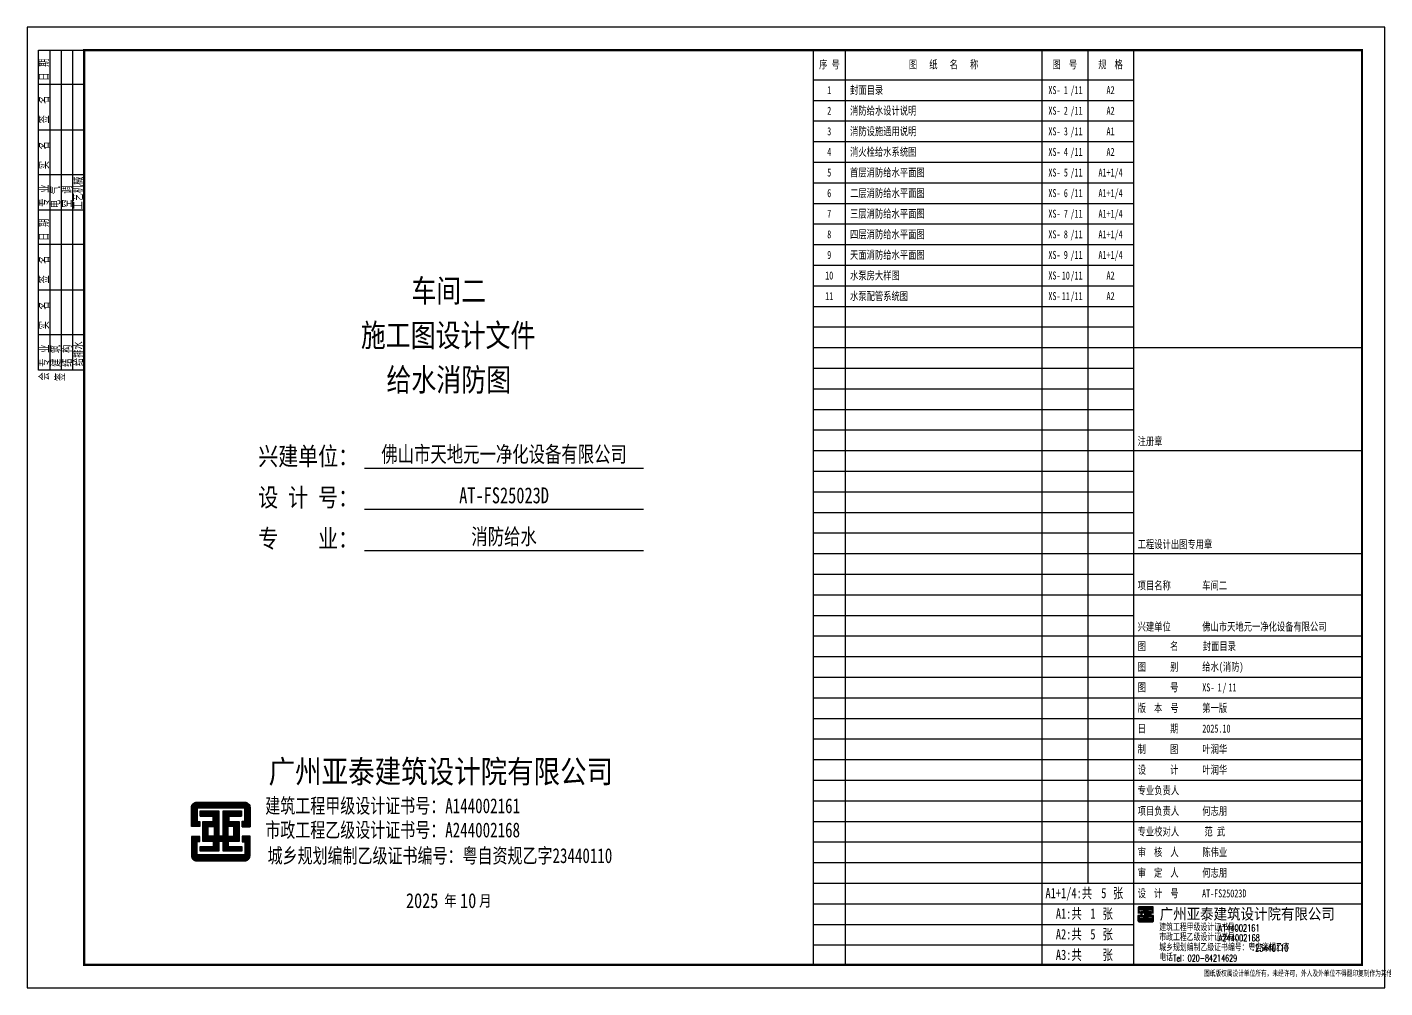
# Model space of a CAD drawing. Extents: x -620248 to 571765, y -684907 to -323071.
# Drawn here: x -617778 to -558378, y -522070 to -480070 of the extents above; entities that cross this region are included whole.
import ezdxf
from ezdxf.enums import TextEntityAlignment as Align

# ---------------------------------------------------------------- set-up
doc = ezdxf.new("R2010")
doc.units = 0
doc.header["$LTSCALE"] = 1000
doc.header["$MEASUREMENT"] = 0
for name, color, linetype in [('4', 4, 'Continuous'), ('9', 9, 'Continuous'), ('PUB_TITLE', 4, 'Continuous'), ('TWT_TEXT', 7, 'Continuous'), ('框', 130, 'Continuous')]:
    doc.layers.add(name, color=color, linetype=linetype)
doc.styles.add('-宋体', font='simsun_0.shx', dxfattribs={"width": 0.8})
doc.styles.add('_TCH_DIM', font='SIMPLEX.shx', dxfattribs={"width": 0.8, "bigfont": 'GBCBIG.shx'})
doc.styles.add('TBC', font='simhei_0.shx', dxfattribs={"width": 0.9})
doc.styles.add('天正', font='SIMPLEX.shx', dxfattribs={"width": 0.7, "bigfont": 'HZTXT.shx'})

# ---------------------------------------------------------------- blocks, each defined once
blk = doc.blocks.new('A$C03881E2F')
at = {"layer": '4'}
h = blk.add_hatch(dxfattribs=at)
h.set_pattern_fill('ANSI31', color=256, scale=264.863258, angle=135, style=0)
h.set_pattern_definition([(180, (-575610.957, -212484.205), (-7e-15, -33.1079073), [])])
edge = h.paths.add_edge_path()
edge.add_line((373, 1717), (373, 1500))
edge.add_line((373, 1500), (0, 1500))
edge.add_line((0, 1500), (0, 2324))
edge.add_arc((238, 2324), 238, 90, 180, ccw=False)
edge.add_line((238, 2562), (2331, 2562))
edge.add_arc((2331, 2324), 238, 0, 90, ccw=False)
edge.add_line((2570, 2324), (2570, 1487))
edge.add_line((2570, 1487), (2226, 1487))
edge.add_line((2226, 1487), (2226, 1736))
edge.add_line((2226, 1736), (2303, 1736))
edge.add_line((2303, 1736), (2340, 1736))
edge.add_line((2340, 1736), (2340, 2297))
edge.add_line((2340, 2297), (257, 2297))
edge.add_line((257, 2297), (257, 1717))
edge.add_line((257, 1717), (373, 1717))
h.paths.add_polyline_path([(1385, 1101), (1385, 2181), (2199, 2181), (2199, 1948), (1633, 1948), (1633, 1719), (2090, 1719), (2090, 843), (1615, 843), (1615, 624), (2203, 624), (2203, 420), (1387, 420), (1387, 848), (1203, 848), (1203, 420), (387, 420), (387, 624), (975, 624), (975, 843), (500, 843), (500, 1719), (957, 1719), (957, 1948), (391, 1948), (391, 2181), (1205, 2181), (1205, 1101)])
h.paths.add_polyline_path([(736, 1498), (994, 1498), (994, 1084), (736, 1084)], flags=16)
h.paths.add_polyline_path([(1854, 1498), (1596, 1498), (1596, 1084), (1854, 1084)], flags=16)
edge = h.paths.add_edge_path()
edge.add_line((373, 845), (373, 1062))
edge.add_line((373, 1062), (0, 1062))
edge.add_line((0, 1062), (0, 238))
edge.add_arc((238, 238), 238, 180, 270)
edge.add_line((238, 0), (2331, 0))
edge.add_arc((2331, 238), 238, 270, 360)
edge.add_line((2570, 238), (2570, 1075))
edge.add_line((2570, 1075), (2226, 1075))
edge.add_line((2226, 1075), (2226, 826))
edge.add_line((2226, 826), (2303, 826))
edge.add_line((2303, 826), (2340, 826))
edge.add_line((2340, 826), (2340, 265))
edge.add_line((2340, 265), (257, 265))
edge.add_line((257, 265), (257, 845))
edge.add_line((257, 845), (373, 845))
for points in [[(373, 1720), (373, 1503), (0, 1503), (0, 2327, -0.414214), (238, 2565), (2331, 2565, -0.414214), (2570, 2327), (2570, 1490), (2226, 1490), (2226, 1739), (2303, 1739), (2340, 1739), (2340, 2300), (257, 2300), (257, 1720)], [(373, 845), (373, 1062), (0, 1062), (0, 238, 0.414214), (238, 0), (2331, 0, 0.414214), (2570, 238), (2570, 1075), (2226, 1075), (2226, 826), (2303, 826), (2340, 826), (2340, 265), (257, 265), (257, 845)]]:
    blk.add_lwpolyline(points, format="xyb", close=True, dxfattribs=at)
blk.add_lwpolyline([(1385, 1101), (1385, 1101), (1385, 2181), (2199, 2181), (2199, 1948), (1633, 1948), (1633, 1719), (2090, 1719), (2090, 843), (1615, 843), (1615, 624), (2203, 624), (2203, 420), (1387, 420), (1387, 848), (1203, 848), (1203, 420), (387, 420), (387, 624), (975, 624), (975, 843), (500, 843), (500, 1719), (957, 1719), (957, 1948), (391, 1948), (391, 2181), (1205, 2181), (1205, 1101), (1385, 1101)], dxfattribs=at)
for points in [[(736, 1498), (994, 1498), (994, 1084), (736, 1084)], [(1854, 1498), (1596, 1498), (1596, 1084), (1854, 1084)]]:
    blk.add_lwpolyline(points, close=True, dxfattribs=at)
blk = doc.blocks.new('A$C29A34EED')
at = {"layer": '框'}
for p, q in [((0, 461), (0, 14461)), ((0, 14461), (2000, 14461)), ((500, 461), (500, 14461)), ((1000, 461), (1000, 14461)), ((1500, 461), (1500, 14461)), ((2000, 461), (2000, 14461)), ((2000, 12961), (0, 12961)), ((2000, 10961), (0, 10961)), ((2000, 9005), (0, 9005)), ((2000, 7461), (0, 7461)), ((2000, 5961), (0, 5961)), ((2000, 3961), (0, 3961)), ((2000, 2005), (0, 2005)), ((2000, 461), (0, 461))]:
    blk.add_line(p, q, dxfattribs=at)
at = {"layer": '框', "style": '_TCH_DIM', "width": 0.8}
for s, p in [('日 期', (462, 13120)), ('签  名', (466, 11253)), ('实  名', (466, 9253)), ('专 业', (472, 7613)), ('空 调', (1460, 7573)), ('工艺机械', (1953, 7486)), ('电 气', (957, 7555)), ('日 期', (462, 6120)), ('签  名', (466, 4253)), ('实  名', (466, 2253)), ('专 业', (480, 613)), ('建 筑', (967, 607)), ('结 构', (1470, 612)), ('给排水', (1970, 645)), ('会', (470, 12)), ('签', (1174, -12))]:
    blk.add_text(s, height=450, rotation=90, dxfattribs=at).set_placement(p)
blk = doc.blocks.new('A$C54597E38')
at = {"layer": '9'}
h = blk.add_hatch(dxfattribs=at)
h.set_pattern_fill('ANSI31', color=256, scale=70.630202, angle=135, style=0)
h.set_pattern_definition([(180, (-153496.256, -56662.455), (-2e-15, -8.82877527), [])])
edge = h.paths.add_edge_path()
edge.add_line((99, 458), (99, 400))
edge.add_line((99, 400), (0, 400))
edge.add_line((0, 400), (0, 620))
edge.add_arc((64, 620), 63.6, 90, 180, ccw=False)
edge.add_line((64, 683), (622, 683))
edge.add_arc((622, 620), 63.6, 0, 90, ccw=False)
edge.add_line((685, 620), (685, 396))
edge.add_line((685, 396), (594, 396))
edge.add_line((594, 396), (594, 463))
edge.add_line((594, 463), (614, 463))
edge.add_line((614, 463), (624, 463))
edge.add_line((624, 463), (624, 613))
edge.add_line((624, 613), (68, 613))
edge.add_line((68, 613), (68, 458))
edge.add_line((68, 458), (99, 458))
h.paths.add_polyline_path([(369, 293), (369, 582), (586, 582), (586, 519), (436, 519), (436, 458), (557, 458), (557, 225), (431, 225), (431, 166), (588, 166), (588, 112), (370, 112), (370, 226), (321, 226), (321, 112), (103, 112), (103, 166), (260, 166), (260, 225), (133, 225), (133, 458), (255, 458), (255, 519), (104, 519), (104, 582), (321, 582), (321, 293)])
h.paths.add_polyline_path([(196, 399), (265, 399), (265, 289), (196, 289)], flags=16)
h.paths.add_polyline_path([(494, 399), (425, 399), (425, 289), (494, 289)], flags=16)
edge = h.paths.add_edge_path()
edge.add_line((99, 225), (99, 283))
edge.add_line((99, 283), (0, 283))
edge.add_line((0, 283), (0, 64))
edge.add_arc((64, 64), 63.6, 180, 270)
edge.add_line((64, 0), (622, 0))
edge.add_arc((622, 64), 63.6, 270, 360)
edge.add_line((685, 64), (685, 287))
edge.add_line((685, 287), (594, 287))
edge.add_line((594, 287), (594, 220))
edge.add_line((594, 220), (614, 220))
edge.add_line((614, 220), (624, 220))
edge.add_line((624, 220), (624, 71))
edge.add_line((624, 71), (68, 71))
edge.add_line((68, 71), (68, 225))
edge.add_line((68, 225), (99, 225))
blk.add_lwpolyline([(99, 225), (99, 283), (0, 283), (0, 64, 0.414214), (64, 0), (622, 0, 0.414214), (685, 64), (685, 287), (594, 287), (594, 220), (614, 220), (624, 220), (624, 71), (68, 71), (68, 225)], format="xyb", close=True, dxfattribs=at)
blk.add_lwpolyline([(369, 293), (369, 293), (369, 582), (586, 582), (586, 519), (436, 519), (436, 458), (557, 458), (557, 225), (431, 225), (431, 166), (588, 166), (588, 112), (370, 112), (370, 226), (321, 226), (321, 112), (103, 112), (103, 166), (260, 166), (260, 225), (133, 225), (133, 458), (255, 458), (255, 519), (104, 519), (104, 582), (321, 582), (321, 293), (369, 293)], dxfattribs=at)
blk.add_lwpolyline([(494, 399), (425, 399), (425, 289), (494, 289)], close=True, dxfattribs=at)
blk = doc.blocks.new('标框')
at = {"layer": '4'}
for p, q in [((-105112, 98008), (-105112, 71592)), ((-95112, 98008), (-95112, 71592))]:
    blk.add_line(p, q, dxfattribs=at)
at = {"layer": '框'}
for p, q in [((-105112, 111592), (-105112, 71592)), ((-95112, 111592), (-95112, 71592)), ((-105112, 98584), (-95112, 98584)), ((-105112, 94081), (-95112, 94081)), ((-105112, 89578), (-95112, 89578)), ((-105112, 87777), (-95112, 87777)), ((-105112, 85976), (-95112, 85976)), ((-105112, 85075), (-95112, 85075)), ((-105112, 84174), (-95112, 84174)), ((-105112, 83274), (-95112, 83274)), ((-105112, 82373), (-95112, 82373)), ((-105112, 81473), (-95112, 81473)), ((-105112, 80572), (-95112, 80572)), ((-105112, 79671), (-95112, 79671)), ((-105112, 78771), (-95112, 78771)), ((-105112, 77870), (-95112, 77870)), ((-105112, 76970), (-95112, 76970)), ((-105112, 76069), (-95112, 76069)), ((-105112, 75168), (-95112, 75168)), ((-105112, 74268), (-95112, 74268))]:
    blk.add_line(p, q, dxfattribs=at)
at = {"layer": '4'}
blk.add_blockref('A$C54597E38', (-104913, 73473), dxfattribs=at)
at = {"layer": 'TWT_TEXT', "style": 'TBC', "width": 0.9}
blk.add_text('广州亚泰建筑设计院有限公司', height=480, dxfattribs=at).set_placement((-103962, 73582))
at = {"layer": 'TWT_TEXT', "style": '_TCH_DIM'}
for s, height, p in [('建筑工程甲级设计证书号：', 300, (-103979, 73080)), ('城乡规划编制乙级证书编号：粤自资规乙字', 300, (-103979, 72198)), ('市政工程乙级设计证书号：', 300, (-103979, 72647)), ('电话', 300, (-103979, 71765)), ('图纸版权属设计单位所有，未经许可，外人及外单位不得翻印复制作为其他工程之用', 249.73, (-102027, 71082))]:
    blk.add_text(s, height=height, rotation=359.99972, dxfattribs=at).set_placement(p)
at = {"layer": 'TWT_TEXT', "style": '天正', "width": 0.67}
for s, height, p in [('A144002161', 300, (-101392, 73058)), ('A244002168', 300, (-101382, 72625)), ('23440110', 300, (-99787, 72179)), ('Tel：020-84214629', 290, (-103368, 71744))]:
    blk.add_text(s, height=height, rotation=359.99972, dxfattribs=at).set_placement(p)
at = {"layer": '框', "style": '-宋体', "width": 0.74}
for s, p in [('注册章', (-104927, 94312)), ('工程设计出图专用章', (-104926, 89809)), ('项目名称', (-104926, 88008)), ('车间二', (-102099, 88008)), ('兴建单位', (-104926, 86207)), ('佛山市天地元一净化设备有限公司', (-102100, 86207)), ('图      名', (-104926, 85353)), ('图      别', (-104926, 84452)), ('图      号', (-104926, 83552)), ('版  本  号', (-104927, 82651)), ('第一版', (-102100, 82651)), ('日      期', (-104926, 81751)), ('2025.10', (-102099, 81751)), ('制      图', (-104926, 80850)), ('设      计', (-104926, 79950)), ('专业负责人', (-104926, 79049)), ('项目负责人', (-104926, 78148)), ('专业校对人', (-104926, 77248)), ('审  核  人', (-104926, 76347)), ('审  定  人', (-104926, 75447)), ('设  计  号', (-104926, 74546)), ('AT-FS25023D', (-102108, 74546))]:
    blk.add_text(s, height=350, dxfattribs=at).set_placement(p)
for s, p in [('叶润华', (-101553, 80850)), ('叶润华', (-101553, 79950)), ('何志朋', (-101553, 78148)), ('范 武', (-101553, 77248)), ('陈伟业', (-101553, 76347)), ('何志朋', (-101553, 75447))]:
    blk.add_text(s, height=350, dxfattribs=at).set_placement(p, align=Align.CENTER)
blk = doc.blocks.new('消防框')
at = {"layer": '4'}
blk.add_line((-66927, 44194), (-66927, 17778), dxfattribs=at)
at = {"layer": '框'}
for p, q in [((-76927, 57778), (-76927, 17778)), ((-66927, 57778), (-66927, 17778)), ((-76927, 44194), (-76927, 17778))]:
    blk.add_line(p, q, dxfattribs=at)
at = {"layer": '4'}
blk.add_blockref('标框', (28185, -53814), dxfattribs=at)
at = {"layer": '框', "style": '-宋体', "width": 0.74}
for s, p in [('给水(消防)', (-73914, 30638)), ('XS-  /', (-73914, 29737)), ('11', (-72770, 29737))]:
    blk.add_text(s, height=350, dxfattribs=at).set_placement(p)
blk = doc.blocks.new('A$C21C844B0')
at = {"layer": '4'}
for name, p in [('A$C29A34EED', (0, 26072)), ('消防框', (124827, -17245))]:
    blk.add_blockref(name, p, dxfattribs=at)

msp = doc.modelspace()

# ---------------------------------------------------------------- linework, layer by layer
at = {"layer": '4'}
for p, q in [((-583387.7, -481069.6), (-583387.7, -521069.6)), ((-581986.8, -481069.6), (-581986.8, -521069.6)), ((-573381.1, -481069.6), (-573381.1, -521069.6)), ((-571379.8, -481069.6), (-571379.8, -517493.6)), ((-569378.5, -481069.6), (-569378.5, -516092.6)), ((-583387.7, -482370.4), (-569378.5, -482370.4)), ((-583387.7, -483271), (-569378.5, -483271)), ((-583387.7, -484171.6), (-569378.5, -484171.6)), ((-583387.7, -485072.2), (-569378.5, -485072.2)), ((-583387.7, -485972.8), (-569378.5, -485972.8)), ((-583387.7, -486873.4), (-569378.5, -486873.4)), ((-583387.7, -487774), (-569378.5, -487774)), ((-583387.7, -488674.6), (-569378.5, -488674.6)), ((-583387.7, -489575.2), (-569378.5, -489575.2)), ((-583387.7, -490475.8), (-569378.5, -490475.8)), ((-583387.7, -491376.4), (-569378.5, -491376.4)), ((-583387.7, -492276.9), (-569378.5, -492276.9)), ((-583387.7, -493177.5), (-569378.5, -493177.5)), ((-583387.7, -494078.1), (-569378.5, -494078.1)), ((-583387.7, -494978.7), (-569378.5, -494978.7)), ((-583387.7, -495879.3), (-569378.5, -495879.3)), ((-583387.7, -496779.9), (-569378.5, -496779.9)), ((-583387.7, -497680.5), (-569378.5, -497680.5)), ((-583387.7, -498581.1), (-569378.5, -498581.1)), ((-603015.2, -499349.7), (-590810.7, -499349.7)), ((-583387.7, -499481.7), (-569378.5, -499481.7)), ((-583387.7, -500382.3), (-569378.5, -500382.3)), ((-603015.2, -501149.7), (-590810.7, -501149.7)), ((-583387.7, -501282.9), (-569378.5, -501282.9)), ((-583387.7, -502183.5), (-569378.5, -502183.5)), ((-603015.2, -502949.7), (-590810.7, -502949.7)), ((-583387.7, -503084.1), (-569378.5, -503084.1)), ((-583387.7, -503984.7), (-569378.5, -503984.7)), ((-583387.7, -504885.3), (-569378.5, -504885.3)), ((-583387.7, -505785.8), (-569378.5, -505785.8)), ((-583387.7, -506686.4), (-569378.5, -506686.4)), ((-583387.7, -507587), (-569378.5, -507587)), ((-583387.7, -508487.6), (-569378.5, -508487.6)), ((-583387.7, -509388.2), (-569378.5, -509388.2)), ((-583387.7, -510288.8), (-569378.5, -510288.8)), ((-583387.7, -511189.4), (-569378.5, -511189.4)), ((-583387.7, -512090), (-569378.5, -512090)), ((-583387.7, -512990.6), (-569378.5, -512990.6)), ((-583387.7, -513891.2), (-569378.5, -513891.2)), ((-583387.7, -514791.8), (-569378.5, -514791.8)), ((-583387.7, -515692.4), (-569378.5, -515692.4)), ((-583387.7, -516593), (-569378.5, -516593)), ((-583387.7, -517493.6), (-569378.5, -517493.6)), ((-583387.7, -518394.2), (-569378.5, -518394.2)), ((-583387.7, -519294.7), (-569378.5, -519294.7)), ((-583387.7, -520195.3), (-569378.5, -520195.3))]:
    msp.add_line(p, q, dxfattribs=at)
at = {"layer": 'PUB_TITLE'}
msp.add_lwpolyline([(-617778.5, -522069.6), (-558378.5, -522069.6), (-558378.5, -480069.6), (-617778.5, -480069.6)], close=True, dxfattribs=at)
at = {"layer": 'PUB_TITLE', "const_width": 100}
msp.add_lwpolyline([(-615278.5, -521069.6), (-559378.5, -521069.6), (-559378.5, -481069.6), (-615278.5, -481069.6)], close=True, dxfattribs=at)

# ---------------------------------------------------------------- block references
at = {"layer": '4'}
for name, p in [('A$C21C844B0', (-617278.5, -521602.2)), ('A$C03881E2F', (-610594.4, -516519.5))]:
    msp.add_blockref(name, p, dxfattribs=at)

# ---------------------------------------------------------------- texts
at = {"layer": 'PUB_TITLE', "color": 4, "style": '-宋体'}
for s, height, width, p in [('序 号', 350.23, 0.74, (-582678.7, -481876.2)), ('图   纸   名   称', 350.231, 0.74, (-577683.9, -481876.2)), ('图  号', 350.23, 0.74, (-572380.4, -481876.2)), ('规  格', 350.23, 0.74, (-570379.1, -481876.2)), ('1', 350.2, 0.74, (-582687.2, -482996.3)), ('XS-', 350.23, 0.74, (-572833.5, -482996.3)), ('1', 350.2, 0.74, (-572335.6, -482996.3)), ('A2', 350.23, 0.74, (-570379.1, -482996.3)), ('2', 350.2, 0.74, (-582687.2, -483896.9)), ('XS-', 350.23, 0.74, (-572833.5, -483896.9)), ('2', 350.2, 0.74, (-572335.6, -483896.9)), ('A2', 350.23, 0.74, (-570379.1, -483896.9)), ('3', 350.2, 0.74, (-582687.2, -484797.5)), ('XS-', 350.23, 0.74, (-572833.5, -484797.5)), ('3', 350.2, 0.74, (-572335.6, -484797.5)), ('A1', 350.23, 0.74, (-570379.1, -484797.5)), ('4', 350.2, 0.74, (-582687.2, -485698.1)), ('XS-', 350.23, 0.74, (-572833.5, -485698.1)), ('4', 350.2, 0.74, (-572335.6, -485698.1)), ('A2', 350.23, 0.74, (-570379.1, -485698.1)), ('5', 350.2, 0.74, (-582687.2, -486598.7)), ('XS-', 350.23, 0.74, (-572833.5, -486598.7)), ('5', 350.2, 0.74, (-572335.6, -486598.7)), ('A1+1/4', 350.23, 0.74, (-570379.1, -486598.7)), ('6', 350.2, 0.74, (-582687.2, -487499.3)), ('XS-', 350.23, 0.74, (-572833.5, -487499.3)), ('6', 350.2, 0.74, (-572335.6, -487499.3)), ('A1+1/4', 350.23, 0.74, (-570379.1, -487499.3)), ('7', 350.2, 0.74, (-582687.2, -488399.9)), ('XS-', 350.23, 0.74, (-572833.5, -488399.9)), ('7', 350.2, 0.74, (-572335.6, -488399.9)), ('A1+1/4', 350.23, 0.74, (-570379.1, -488399.9)), ('8', 350.2, 0.74, (-582687.2, -489300.5)), ('XS-', 350.23, 0.74, (-572833.5, -489300.5)), ('8', 350.2, 0.74, (-572335.6, -489300.5)), ('A1+1/4', 350.23, 0.74, (-570379.1, -489300.5)), ('9', 350.2, 0.74, (-582687.2, -490201.1)), ('XS-', 350.23, 0.74, (-572833.5, -490201.1)), ('9', 350.2, 0.74, (-572335.6, -490201.1)), ('A1+1/4', 350.23, 0.74, (-570379.1, -490201.1)), ('车间二', 1000, 0.8, (-599333.1, -492096.7)), ('10', 350.23, 0.74, (-582687.2, -491101.7)), ('XS-', 350.23, 0.74, (-572833.5, -491101.7)), ('10', 350.23, 0.74, (-572335.6, -491101.7)), ('A2', 350.23, 0.74, (-570379.1, -491101.7)), ('11', 350.23, 0.74, (-582687.2, -492002.3)), ('XS-', 350.23, 0.74, (-572833.5, -492002.3)), ('11', 350.23, 0.74, (-572335.6, -492002.3)), ('A2', 350.23, 0.74, (-570379.1, -492002.3)), ('施工图设计文件 ', 1000, 0.8, (-599088.7, -494039.7)), ('给水消防图', 1000, 0.8, (-599333.1, -495982.6)), ('兴建单位：', 800, 0.8, (-605484.2, -499228.2)), ('佛山市天地元一净化设备有限公司', 700, 0.75, (-596912.9, -499087)), ('设 计 号：', 800, 0.8, (-605484.2, -501028.2)), ('AT-FS25023D', 700, 0.75, (-596912.9, -500887)), ('专    业：', 800, 0.8, (-605484.2, -502828.2)), ('消防给水', 700, 0.75, (-596912.9, -502687)), ('1', 350, 0.74, (-565609.9, -509108.4)), ('广州亚泰建筑设计院有限公司', 1000, 0.85, (-599678.6, -513114.4)), ('建筑工程甲级设计证书号：A144002161', 650, 0.74, (-601787, -514434.7)), ('市政工程乙级设计证书号：A244002168', 650, 0.74, (-601787, -515491.3)), ('城乡规划编制乙级证书编号：粤自资规乙字23440110', 650, 0.74, (-599718.7, -516614.6))]:
    msp.add_text(s, height=height, dxfattribs=dict(at, width=width)).set_placement(p, align=Align.CENTER)
at = {"layer": 'PUB_TITLE', "color": 4, "style": '-宋体', "width": 0.74}
for s, height, p in [('封面目录', 350.23, (-581776.7, -482996.3)), ('/11', 350.23, (-572132, -482996.3)), ('消防给水设计说明', 350.23, (-581776.7, -483896.9)), ('/11', 350.23, (-572132, -483896.9)), ('消防设施通用说明', 350.23, (-581776.7, -484797.5)), ('/11', 350.23, (-572132, -484797.5)), ('消火栓给水系统图', 350.23, (-581776.7, -485698.1)), ('/11', 350.23, (-572132, -485698.1)), ('首层消防给水平面图', 350.23, (-581776.7, -486598.7)), ('/11', 350.23, (-572132, -486598.7)), ('二层消防给水平面图', 350.23, (-581776.7, -487499.3)), ('/11', 350.23, (-572132, -487499.3)), ('三层消防给水平面图', 350.23, (-581776.7, -488399.9)), ('/11', 350.23, (-572132, -488399.9)), ('四层消防给水平面图', 350.23, (-581776.7, -489300.5)), ('/11', 350.23, (-572132, -489300.5)), ('天面消防给水平面图', 350.23, (-581776.7, -490201.1)), ('/11', 350.23, (-572132, -490201.1)), ('水泵房大样图', 350.23, (-581776.7, -491101.7)), ('/11', 350.23, (-572132, -491101.7)), ('水泵配管系统图', 350.23, (-581776.7, -492002.3)), ('/11', 350.23, (-572132, -492002.3)), ('封面目录', 350, (-566345.1, -507308.9))]:
    msp.add_text(s, height=height, dxfattribs=at).set_placement(p)
at = {"layer": 'PUB_TITLE', "style": '-宋体', "width": 0.8}
for s, height, p in [('2025', 650, (-600496.7, -518581.5)), ('年', 500, (-599256.6, -518512.8)), ('10', 650, (-598483.2, -518581.5)), ('月', 500, (-597728.8, -518512.8))]:
    msp.add_text(s, height=height, dxfattribs=at).set_placement(p, align=Align.CENTER)
at = {"layer": 'TWT_TEXT', "style": '-宋体', "width": 0.74}
for s, height, p in [('A1+1/4:共    张', 450.297, (-571524.3, -518150.6)), ('5', 450.3, (-570675.2, -518150.6)), ('A1:共    张', 450.3, (-571524.3, -519051.2)), ('1', 450.3, (-571150.5, -519051.2)), ('A2:共    张', 450.3, (-571524.3, -519951.8)), ('5', 450.3, (-571150.5, -519951.8)), ('A3:共    张', 450.3, (-571524.3, -520852.4))]:
    msp.add_text(s, height=height, dxfattribs=at).set_placement(p, align=Align.CENTER)

doc.saveas('drawing.dxf')
